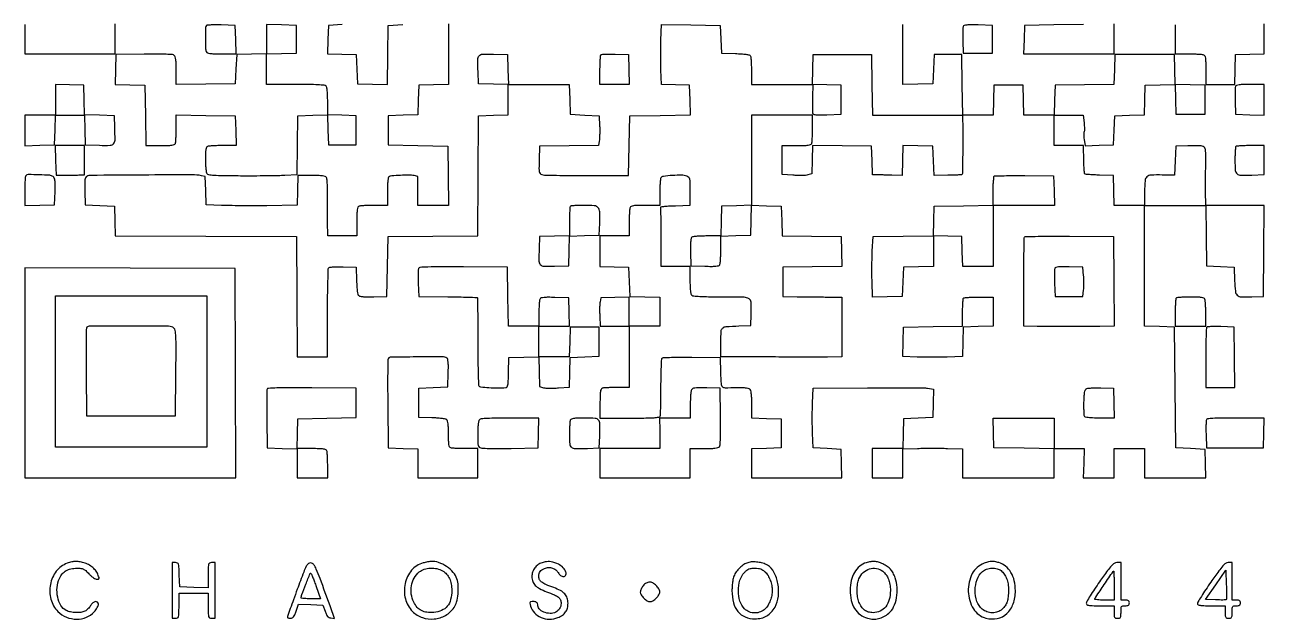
# Model space of a CAD drawing. Extents: x 179 to 1071, y 112 to 1107.
# Drawn here: x 179 to 1071, y 112 to 540 of the extents above; entities that cross this region are included whole.
import ezdxf

# ---------------------------------------------------------------- set-up
doc = ezdxf.new("R2010")
doc.units = 0

msp = doc.modelspace()

# ---------------------------------------------------------------- linework, layer by layer
for points in [[(179, 540), (179, 529.5), (179, 519), (211.5, 519), (244, 519), (244, 540.489377)], [(407.5, 540), (397.5, 539.5), (397.215407, 529.285365), (396.930815, 519.07073), (407.215407, 518.785365), (417.5, 518.5), (418, 508), (418.5, 497.5), (429.230014, 497.216371), (439.960029, 496.932742), (440.230014, 518.216371), (440.5, 539.5), (451, 540)], [(941, 540.039775), (919.75, 539.769888), (898.5, 539.5), (898.215017, 529.25), (897.930034, 519), (930.465017, 519), (963, 519), (963, 540.5)]]:
    msp.add_lwpolyline(points)
for points in [[(484, 540.5), (484, 497.067663), (473.25, 496.783832), (462.5, 496.5), (462.216508, 485.783492), (461.933016, 475.066984), (451.216508, 474.783492), (440.5, 474.5), (440.5, 464), (440.5, 453.5), (462, 453), (483.5, 452.5), (483.769888, 431.25), (484.039775, 410), (473.019888, 410), (462, 410), (462, 420.420545), (462, 430.841089), (459.25, 431.379101, 0.0484), (455.633088, 431.72913, 0.010779), (449.417675, 431.59357, 0.007158), (443.118457, 431.22983, 0.12098), (441.151778, 430.593804, 0.211909), (440.637987, 429.842125, 0.018563), (440.296867, 427.503185, 0.018839), (440.070019, 424.26905, 0.008088), (440, 419.940983), (440, 410), (430.581787, 410, 0.005951), (426.859224, 409.955695, 0.007831), (423.465525, 409.821697, 0.005915), (420.638111, 409.632106, 0.07203), (419.581787, 409.393011, 0.205218), (418.76761, 408.601595, 0.063068), (418.30265, 406.913621, 0.030363), (418.059586, 403.960143, 0.005351), (418, 398.393011), (418, 388), (407.5, 388), (397, 388), (396.93983, 398.25, -0.00103), (396.922119, 402.898855, -0.000616), (396.919258, 408.426562, -0.000616), (396.929975, 413.930525, -0.001071), (396.954293, 418.5, 0.009126), (396.911795, 422.439156, 0.012275), (396.720715, 426.001512, 0.009421), (396.434623, 428.942381, 0.116028), (396.05433, 429.99451, 0.168255), (395.099274, 430.735039, 0.04696), (393.231712, 431.176863, 0.02776), (390.245794, 431.425113, 0.006721), (385.289868, 431.49451), (375.5, 431.5), (375.216544, 420.78701), (374.933087, 410.074021), (353.216544, 409.78701, -0.002595), (344.095514, 409.713817, -0.002336), (334.647985, 409.731184, -0.00234), (326.175939, 409.825995, -0.007388), (320.5, 410), (309.5, 410.5), (309.215811, 420.678054), (308.931622, 430.856108), (306.215811, 431.362379, 0.046788), (299.399754, 431.982937, 0.000889), (263.768051, 431.822845, 0.000376), (226.530385, 431.561262, 0.12125), (223.714442, 430.844934, 0.149626), (222.78054, 429.907154, 0.086802), (222.286615, 428.381546, 0.037089), (222.110308, 425.705661, 0.005273), (222.214442, 420.195786), (222.5, 410.5), (233, 410), (243.5, 409.5), (243.783758, 398.75723), (244.067517, 388.01446), (309.283758, 387.75723), (374.5, 387.5), (374.760623, 344.25), (375.021245, 301), (385.982621, 301), (396.943997, 301), (396.926393, 332.654394, -0.002618), (396.98348, 344.85292, -0.004186), (397.174003, 355.270354, -0.000991), (397.434474, 364.362225, -0.190965), (397.794042, 365.194042, -0.175006), (398.517362, 365.533591, -0.008652), (401.183543, 365.734168, -0.013115), (404.419865, 365.836332, -0.009025), (408.089648, 365.789648), (417.5, 365.5), (417.785086, 355.843326, 0.008399), (417.990567, 351.409522, 0.02215), (418.331287, 348.249332, 0.027795), (418.792893, 346.05425, 0.155031), (419.434371, 345.054467, 0.135457), (420.492201, 344.577687, 0.018909), (422.900196, 344.296226, 0.018158), (426.107454, 344.160695, 0.009201), (430.149285, 344.211141), (439.5, 344.5), (440, 366), (440.5, 387.5), (472.739388, 387.763839), (504.978776, 388.027678), (505.239388, 431.263839), (505.5, 474.5), (516.25, 474.783832), (527, 475.067663), (527, 486.033832), (527, 497), (548.966168, 497), (570.932337, 497), (571.216168, 486.25), (571.5, 475.5), (582, 475), (592.5, 474.5), (592.748108, 467, -0.007634), (592.803444, 463.891684, -0.007426), (592.764794, 460.754244, -0.007356), (592.649308, 457.998453, -0.027246), (592.456503, 456.269767), (591.91679, 453.039533), (570.708395, 452.769767), (549.5, 452.5), (549.213656, 442.739067, 0.004035), (549.082314, 436.561383, 0.050094), (549.285832, 434.225782, 0.147748), (549.929746, 432.990136, 0.114834), (551.213656, 432.170159, 0.077712), (552.941581, 431.847546, 0.001645), (561.640886, 431.619768, 0.003769), (571.838204, 431.463241, 0.002527), (583.5, 431.431092), (613.5, 431.5), (614, 453), (614.5, 474.5), (636.283633, 474.769596), (658.067266, 475.039192), (657.783633, 485.769596), (657.5, 496.5), (647.340048, 496.783989), (637.180096, 497.067978), (636.840048, 507.463455, -0.005238), (636.7338, 512.243402, -0.002925), (636.699469, 518.062996, -0.002917), (636.733524, 523.94857, -0.004734), (636.838997, 528.949095), (637.177994, 540.039257), (658.338997, 539.769629), (679.5, 539.5), (680, 529.5), (680.5, 519.5), (690.464966, 519.211195, -0.00836), (694.800174, 519.012968, -0.019108), (698.055937, 518.684251, -0.01918), (700.411, 518.262532, -0.199883), (701.199653, 517.711195, -0.117226), (701.504905, 516.827893, -0.006962), (701.747767, 513.991726, -0.010173), (701.922789, 510.573123, -0.007309), (701.984687, 506.75), (702, 497), (724.06435, 497), (746.128699, 497), (745.968492, 487.75, 0.001261), (745.914144, 484.077185, 0.001611), (745.883504, 480.692849, 0.001246), (745.874028, 477.855398, 0.013625), (745.904143, 476.715017, 0.223242), (746.410546, 475.772272, 0.124285), (747.641133, 475.264586, 0.038955), (750.197966, 475.095304, 0.004009), (756.25, 475.215017), (766.5, 475.5), (766.5, 486), (766.5, 496.5), (756.216527, 496.785353), (745.933054, 497.070705), (746.216527, 507.785353), (746.5, 518.5), (767.5, 518.5), (788.5, 518.5), (788.769502, 496.75), (789.039005, 475), (821.519502, 475), (854, 475), (854.06017, 464.25, -0.002173), (854.075531, 451.96315, -0.003736), (853.967334, 441.726533, -0.000817), (853.793233, 432.879412, -0.19338), (853.480927, 432.147593, -0.18355), (853.11546, 431.98336, -0.00198), (850.322446, 431.828696, -0.005908), (847.072031, 431.700102, -0.003771), (843.290434, 431.623768), (833.5, 431.5), (833, 442), (832.5, 452.5), (821.784171, 452.783485), (811.068343, 453.06697), (810.784171, 442.313367), (810.5, 431.559765), (803, 431.722392, 0.000144), (799.892804, 431.78887, 0.000141), (796.758714, 431.854135, 0.000139), (794.005162, 431.909938, 0.000526), (792.284983, 431.942509), (789.069966, 432), (788.784983, 442.25), (788.5, 452.5), (767.285202, 452.769785), (746.070403, 453.03957), (745.785202, 442.83969), (745.5, 432.639811), (742.589847, 431.863557, -0.049614), (740.975133, 431.600449, -0.011603), (738.231596, 431.492919, -0.011849), (735.054745, 431.517471, -0.011385), (731.839847, 431.691869), (724, 432.296435), (724, 442.648217), (724, 453), (734.393011, 453, 0.005351), (739.960143, 453.059586, 0.030363), (742.913621, 453.30265, 0.063068), (744.601595, 453.76761, 0.205218), (745.393011, 454.581787, 0.07203), (745.632106, 455.638111, 0.005915), (745.821697, 458.465525, 0.007831), (745.955695, 461.859224, 0.005951), (746, 465.581787), (746, 475), (724, 475), (702, 475), (702, 442.533832), (702, 410.067663), (691.25, 409.783832), (680.5, 409.5), (680.216168, 398.75), (679.932337, 388), (670.216168, 387.984687, 0.007782), (666.400525, 387.919284, 0.010705), (662.975707, 387.733781, 0.007622), (660.139207, 387.475621, 0.115349), (659.211769, 387.152042, 0.19692), (658.604266, 386.294865, 0.033714), (658.278982, 384.282937, 0.023663), (658.138177, 381.195195, 0.006827), (658.211769, 376.417355), (658.5, 366.5), (668.417355, 366.211769, 0.006827), (673.195195, 366.138177, 0.023663), (676.282937, 366.278982, 0.033714), (678.294865, 366.604266, 0.19692), (679.152042, 367.211769, 0.115349), (679.475621, 368.139207, 0.007622), (679.733781, 370.975707, 0.010705), (679.919284, 374.400525, 0.007782), (679.984687, 378.216168), (680, 387.932337), (690.75, 388.216168), (701.5, 388.5), (701.784171, 399.283485), (702.068343, 410.06697), (712.784171, 409.783485), (723.5, 409.5), (723.783631, 398.76979), (724.067262, 388.03958), (745.283631, 387.76979), (766.5, 387.5), (766.783629, 376.769986), (767.067258, 366.039971), (745.783629, 365.769986), (724.5, 365.5), (724.5, 355), (724.5, 344.5), (735, 344.324274, 0.000788), (739.797094, 344.251555, 0.000454), (745.573437, 344.178349, 0.000454), (751.373532, 344.115378, 0.00076), (756.25, 344.074274), (767, 344), (767, 322.5), (767, 301), (756.75, 300.92567, -0.001348), (751.338843, 300.901015, -0.00038), (742.901562, 300.891724, -0.000383), (733.365995, 300.895771, -0.000404), (724, 300.914488, 0.000074), (714.597325, 300.939484, 0.000069), (704.951563, 300.962372, 0.000068), (696.366539, 300.980388, 0.00023), (690.75, 300.988818), (680, 301), (680, 311.480948, -0.011573), (680.184972, 319.471708, -0.199796), (681.27627, 321.785637, -0.170244), (683.756564, 322.829771, -0.007926), (693, 323.24922), (701.5, 323.5), (701.796504, 331.496645, 0.017911), (701.807417, 340.270544, 0.255769), (700.26614, 342.868957, 0.130635), (696.680944, 343.879822, 0.003756), (680.680948, 344, -0.003271), (671.149705, 344.062355, -0.010681), (664.845613, 344.279584, -0.009635), (660.453842, 344.609914, -0.174503), (659.2, 345.2, -0.150969), (658.671932, 346.200304, -0.019349), (658.311224, 348.630442, -0.018472), (658.074295, 351.928253, -0.008695), (658, 356.2), (658, 366), (647.5, 366), (637, 366), (637, 387, 0.001113), (636.981958, 395.103968, 0.00176), (636.926563, 402.051562, 0.000393), (636.851697, 408.148204, 0.077325), (636.75, 408.75, -0.474795), (636.945705, 409.058842, -0.00532), (639.73125, 409.363063, -0.011337), (643.145136, 409.621204, -0.006601), (647.25, 409.783832), (658, 410.067663), (658, 420.058583, 0.003895), (657.949418, 426.55166, 0.054245), (657.660283, 428.872118, 0.15464), (656.910921, 430.124524, 0.090604), (655.402241, 431.037168, 0.089758), (651.762346, 431.715644, 0.018421), (645.202153, 431.50834, 0.012933), (638.609669, 430.884866, 0.224944), (636.833314, 429.764536, 0.114529), (636.515762, 428.859726, 0.007956), (636.261917, 426.15427, 0.010974), (636.079668, 422.885292, 0.008023), (636.015313, 419.25), (636, 410), (625.606989, 410, 0.005351), (620.039857, 409.940414, 0.030363), (617.086379, 409.69735, 0.063068), (615.398405, 409.23239, 0.205218), (614.606989, 408.418213, 0.07203), (614.367894, 407.361889, 0.005915), (614.178303, 404.534475, 0.007831), (614.044305, 401.140776, 0.005951), (614, 397.418213), (614, 388), (603.5, 388), (593, 388), (593, 377.034983), (593, 366.069966), (603.25, 365.784983), (613.5, 365.5), (614, 355), (614.5, 344.5), (625.25, 344.216168), (636, 343.932337), (636, 333.466168), (636, 323), (625, 323), (614, 323), (614, 333.534983), (614, 344.069966), (603.757866, 343.784983), (593.515732, 343.5), (593.007866, 340.64126, 0.031966), (592.831672, 339.073399, 0.007638), (592.745831, 336.451093, 0.007819), (592.740363, 333.430664, 0.007664), (592.829004, 330.39126), (593.158008, 323), (603.579004, 323), (614, 323), (614, 301), (614, 279), (605.081787, 279, 0.006277), (601.550804, 278.955669, 0.008159), (598.31865, 278.821697, 0.006338), (595.626193, 278.631778, 0.070946), (594.581787, 278.393011, 0.205218), (593.76761, 277.601595, 0.063068), (593.30265, 275.913621, 0.030363), (593.059586, 272.960143, 0.005351), (593, 267.393011), (593, 257), (614.393011, 257, 0.002245), (625.995645, 257.052107, 0.014332), (631.876086, 257.273572, 0.021659), (635.35134, 257.656048, 0.269092), (636.345392, 258.457694, 0.083482), (636.570116, 259.567259, 0.001704), (636.740447, 265.272505, 0.003962), (636.864232, 271.957273, 0.002648), (636.904762, 279.610075, -0.004124), (636.967538, 287.221694, -0.006434), (637.159999, 293.774685, -0.002311), (637.423045, 299.385229, -0.185569), (637.773656, 300.173656, -0.189358), (638.56501, 300.518651, -0.002194), (644.38825, 300.707625, -0.006305), (651.178175, 300.812494, -0.004028), (659.071275, 300.771275), (679.5, 300.5), (679.783832, 289.75, 0.007312), (680.119285, 281.576879, 0.192723), (681.028522, 279.627469, 0.191146), (683.034248, 278.835965, 0.007174), (691.272662, 278.969607, -0.011608), (694.692893, 278.994758, -0.022652), (697.41457, 278.828102, -0.026353), (699.45295, 278.500936, -0.120804), (700.522662, 277.981192, -0.146177), (701.243885, 276.898822, -0.041224), (701.681342, 274.896305, -0.02608), (701.93051, 271.808687, -0.007094), (702, 266.911387), (702, 257.067663), (712.75, 256.783832), (723.5, 256.5), (723.5, 246), (723.5, 235.5), (712.75, 235.216168), (702, 234.932337), (702, 224.466168), (702, 214), (734.534983, 214), (767.069966, 214), (766.784983, 224.25), (766.5, 234.5), (756.5, 235), (746.5, 235.5), (746, 246.25, -0.007319), (745.844124, 251.143845, -0.004301), (745.79375, 257, -0.004301), (745.844124, 262.856155, -0.007319), (746, 267.75), (746.5, 278.5), (785.5, 278.793658, -0.00153), (800.753032, 278.861826, -0.00218), (814.302248, 278.821847, -0.001205), (825.751832, 278.710561, -0.032341), (828.78425, 278.477249), (833.0685, 277.867182), (832.78425, 267.683591), (832.5, 257.5), (822, 257), (811.5, 256.5), (811.216168, 245.75), (810.932337, 235), (799.966168, 235), (789, 235), (789, 224.5), (789, 214), (800, 214), (811, 214), (811, 224.435662), (811, 234.871323), (821.599893, 235.185662, -0.004692), (826.445953, 235.283863, -0.002696), (832.287974, 235.3159, -0.002693), (838.158517, 235.28481, -0.004492), (843.099893, 235.187616), (854, 234.875232), (854, 224.437616), (854, 214), (887, 214), (920, 214), (920, 224.5), (920, 235), (930.75, 235.00211), (941.5, 235.00422), (941.185662, 224.50211), (940.871323, 214), (951.935662, 214), (963, 214), (963, 224.5), (963, 235), (974, 235), (985, 235), (985, 224.5), (985, 214), (1007.034983, 214), (1029.069966, 214), (1028.784983, 224.25), (1028.5, 234.5), (1018, 235), (1007.5, 235.5), (1007, 279), (1006.5, 322.5), (995.75, 322.783832), (985, 323.067663), (985, 366.533832), (985, 410), (1006.980498, 410), (1028.960995, 410), (1029.230498, 388.25), (1029.5, 366.5), (1039.5, 366), (1049.5, 365.5), (1049.78602, 355.765906, 0.018563), (1050.288309, 348.223421, 0.181953), (1051.69017, 345.419268, 0.179528), (1054.602547, 344.215405, 0.01798), (1062.259538, 344.209712), (1070.5, 344.5), (1070.763664, 377.25), (1071.027329, 410), (1050.013664, 410), (1029, 410), (1028.914061, 420.25, -0.00191), (1028.892623, 424.947798, -0.001083), (1028.900725, 430.635728, -0.001082), (1028.933707, 436.367535, -0.001783), (1028.98934, 441.212054, 0.012933), (1028.900453, 449.430724, 0.204244), (1027.735056, 451.908602, 0.182712), (1025.080826, 452.928295, 0.010014), (1016, 452.795054), (1007.5, 452.5), (1007, 442.065722), (1006.5, 431.631443), (997.704684, 431.826653, 0.015735), (989.53858, 431.750904, 0.179481), (986.615159, 430.528927, 0.189304), (985.276959, 427.726614, 0.017835), (985, 419.964816), (985, 410), (974.033832, 410), (963.067663, 410), (962.783832, 420.75), (962.5, 431.5), (952.560598, 431.772735, -0.005103), (948.710893, 431.917699, -0.007801), (945.376729, 432.129521, -0.003444), (942.555841, 432.372536, -0.174895), (942.062331, 432.604335, -0.174373), (941.694292, 433.38585, -0.008212), (941.462677, 436.333159, -0.008696), (941.264525, 440.772269, -0.002012), (941.091064, 448.25), (941, 453), (930.5, 453), (920, 453), (920, 464), (920, 475), (930.362319, 475), (940.724637, 475), (941.379088, 469.431642, -0.012077), (941.584461, 467.225883, -0.015849), (941.659267, 465.204464, -0.013356), (941.623536, 463.536388, -0.127038), (941.413873, 462.860643, 0.123329), (941.209823, 462.219574, 0.017957), (941.172842, 460.841448, 0.019408), (941.252611, 459.177141, 0.015538), (941.463512, 457.394751), (942.132818, 452.9315), (952.316409, 453.21575), (962.5, 453.5), (963, 464), (963.5, 474.5), (974.216508, 474.783492), (984.933016, 475.066984), (985.216508, 485.783492), (985.5, 496.5), (996.215829, 496.783485), (1006.931657, 497.06697), (1007.215829, 486.283485), (1007.5, 475.5), (1018, 475.5), (1028.5, 475.5), (1028.5, 486), (1028.5, 496.5), (1017.783492, 496.783492), (1007.066984, 497.066984), (1006.783492, 507.783492), (1006.5, 518.5), (985, 518.5), (963.5, 518.5), (963.216369, 507.76979), (962.932738, 497.03958), (941.716369, 496.76979), (920.5, 496.5), (920.216168, 485.75), (919.932337, 475), (909, 475), (898.067663, 475), (897.783832, 485.75), (897.5, 496.5), (887, 496.5), (876.5, 496.5), (876.216168, 485.75), (875.932337, 475), (864.985671, 475), (854.039005, 475), (853.769502, 496.75), (853.5, 518.5), (843.5, 518.5), (833.5, 518.5), (833, 508), (832.5, 497.5), (821.75, 497.216168), (811, 496.932337), (811, 518.466168), (811, 540)], [(1007, 539.932337), (1007, 529.466168), (1007, 519), (1016.418213, 519, -0.005951), (1020.140776, 518.955695, -0.007831), (1023.534475, 518.821697, -0.005915), (1026.361889, 518.632106, -0.07203), (1027.418213, 518.393011, -0.205218), (1028.23239, 517.601595, -0.063068), (1028.69735, 515.913621, -0.030363), (1028.940414, 512.960143, -0.005351), (1029, 507.393011), (1029, 497), (1039.466168, 497), (1049.932337, 497), (1050.216168, 507.75), (1050.5, 518.5), (1060.75, 518.784983), (1071, 519.069966), (1071, 540.569966)]]:
    msp.add_lwpolyline(points, format="xyb")
for points in [[(353, 529.567663), (353, 519.067663), (342.25, 518.783832), (331.5, 518.5), (331, 508), (330.5, 497.5), (309.25, 497.230112), (288, 496.960225), (288, 506.857668, 0.007409), (287.929675, 511.603537, 0.023635), (287.686311, 514.762194, 0.033446), (287.278781, 516.869599, 0.1563), (286.62212, 517.89865, 0.155745), (285.27761, 518.441468, 0.008655), (280.705807, 518.70418, 0.010005), (274.276081, 518.833319, 0.003345), (264.87212, 518.771094), (244.5, 518.5), (244.216515, 507.784171), (243.93303, 497.068343), (254.716515, 496.784171), (265.5, 496.5), (265.769502, 474.75), (266.039005, 453), (276.412514, 453, 0.005366), (281.968078, 453.059623, 0.030411), (284.916741, 453.302749, 0.063154), (286.602242, 453.767793, 0.205063), (287.393011, 454.581787, 0.072071), (287.632119, 455.638569, 0.005899), (287.821697, 458.471367, 0.007818), (287.955696, 461.871491, 0.005938), (288, 465.601675), (288, 475.039775), (309.25, 474.769888), (330.5, 474.5), (330.783832, 463.75), (331.067663, 453), (321.615619, 453, 0.00593), (317.880092, 452.955696, 0.007809), (314.475463, 452.821697, 0.005887), (311.638889, 452.632128, 0.0721), (310.581787, 452.393011, 0.190061), (309.785864, 451.663266, 0.071459), (309.315682, 450.197627, 0.035402), (309.070745, 447.679954, 0.006995), (309.015313, 443.143011, 0.010065), (309.09021, 439.723818, 0.013103), (309.303714, 436.599799, 0.010751), (309.60402, 434.021296, 0.106983), (309.9756, 433.00524, 0.218251), (311.246871, 432.177278, 0.020033), (315.087815, 431.762955, 0.013246), (321.531614, 431.499237, 0.00209), (334.210287, 431.369493, 0.002231), (343.767032, 431.354276, 0.002302), (353.223239, 431.42495, 0.002222), (361.41563, 431.560324, 0.009852), (366.230526, 431.756263), (374.961051, 432.284019), (375.230526, 453.392009), (375.5, 474.5), (386.215829, 474.783485), (396.931657, 475.06697), (397.215829, 464.283485), (397.5, 453.5), (407.5, 453.5), (417.5, 453.5), (417.5, 464), (417.5, 474.5), (407.25, 474.784983), (397, 475.069966), (397, 484.834983, 0.00874), (396.925625, 489.089346, 0.018513), (396.688556, 492.377065, 0.019392), (396.327709, 494.800997, 0.150838), (395.8, 495.8, 0.175156), (394.538104, 496.391927, 0.00933), (390.045513, 496.721154, 0.010454), (383.593081, 496.937931, 0.003169), (373.8, 497), (353, 497), (353, 507.966168), (353, 518.932337), (363.75, 519.216168), (374.5, 519.5), (374.5, 529.5), (374.5, 539.5), (363.75, 539.783832), (353, 540.067663)], [(309.699448, 539.366114, 0.193402), (309.114208, 537.994573, 0.004076), (309.015901, 530.475546, 0.006902), (309.080023, 523.256213, 0.086143), (309.606989, 520.581787, 0.205495), (310.399564, 519.767284, 0.062914), (312.091976, 519.302474, 0.030277), (315.054089, 519.059519, 0.005326), (320.641972, 519), (331.069966, 519), (330.784983, 529.25), (330.5, 539.5), (320.449448, 539.782781, 0.006672), (316.547259, 539.840477, 0.010046), (313.145783, 539.777033, 0.005301), (310.300668, 539.636532, 0.183378)], [(854.44069, 538.706038, 0.08044), (854.24673, 537.777249, 0.005694), (854.156546, 535.121982, 0.007919), (854.135127, 531.937236, 0.005886), (854.208575, 528.420857), (854.5, 519.5), (865, 519.5), (875.5, 519.5), (875.5, 529.5), (875.5, 539.5), (865.232115, 539.785181, 0.005806), (860.041094, 539.869045, 0.026058), (857.006728, 539.724611, 0.044386), (855.172066, 539.374845, 0.236067)], [(526.784178, 507.715822), (527.068357, 496.931643), (516.284178, 497.215822), (505.5, 497.5), (505.204946, 506, -0.009619), (505.065344, 515.028591, -0.179386), (506.048609, 517.650621, -0.210395), (508.4457, 518.785832, -0.013848), (516.277755, 518.784677), (526.5, 518.5)], [(613.783832, 507.75), (614.067663, 497), (603.533832, 497), (593, 497), (593, 507.333333, -0.006326), (593.050742, 511.343969, -0.009524), (593.20576, 514.83701, -0.00491), (593.420396, 517.763196, -0.177417), (593.700461, 518.367127, -0.182377), (594.297812, 518.637197, -0.005798), (597.000338, 518.778463, -0.010544), (600.240283, 518.841782, -0.007041), (603.950461, 518.783794), (613.5, 518.5)], [(201, 486.034983), (201, 475), (190, 475), (179, 475), (179, 463.966168), (179, 452.932337), (189.75, 453.216168), (200.5, 453.5), (200.783832, 464.25), (201.067663, 475), (211.5, 475), (221.932337, 475), (222.216168, 464.25), (222.5, 453.5), (232.722245, 453.215323, 0.013848), (240.5543, 453.214168, 0.210395), (242.951391, 454.349379, 0.179386), (243.934656, 456.971409, 0.009619), (243.795054, 466), (243.5, 474.5), (232.783492, 474.783492), (222.066984, 475.066984), (221.783492, 485.783492), (221.5, 496.5), (211.25, 496.784983), (201, 497.069966)], [(1050.428774, 495.674983, 0.081654), (1050.239658, 494.758353, 0.005045), (1050.154817, 491.970602, 0.007376), (1050.136178, 488.631743, 0.005394), (1050.210159, 484.924983), (1050.5, 475.5), (1060.75, 475.215017), (1071, 474.930034), (1071, 485.965017), (1071, 497), (1060.968615, 497, 0.006617), (1056.110732, 496.935704, 0.024652), (1053.062387, 496.704307, 0.036397), (1051.136967, 496.31837, 0.237787)], [(201.216168, 442.348654), (201.5, 431.697308), (208.5, 431.736407, 0.001183), (211.418349, 431.759615, 0.001111), (214.398438, 431.796993, 0.001105), (217.041311, 431.841857, 0.003835), (218.75, 431.887753), (222, 432), (222, 442.5), (222, 453), (211.466168, 453), (200.932337, 453)], [(1050.666667, 452.333333, 0.17604), (1050.400473, 451.763307, 0.005394), (1050.195833, 449.131169, 0.010012), (1050.048314, 445.979912, 0.006689), (1050, 442.368517, 0.017724), (1050.255816, 435.154068, 0.199394), (1051.513227, 432.644681, 0.178397), (1054.25107, 431.615471, 0.013692), (1062.25, 431.782559), (1071, 432.205232), (1071, 442.602616), (1071, 453), (1061.166667, 453, 0.006327), (1057.350087, 452.951706, 0.009526), (1054.026042, 452.804167, 0.004912), (1051.241448, 452.599886, 0.177413)], [(179.666667, 431.333333, 0.178637), (179.399783, 430.754242, 0.004491), (179.195833, 427.817145, 0.009085), (179.048275, 424.320751, 0.006002), (179, 420.299502), (179, 409.932337), (189.75, 410.216168), (200.5, 410.5), (200.790619, 419.983715, 0.005986), (200.888454, 425.225554, 0.035003), (200.714161, 427.975897, 0.072737), (200.239248, 429.636939, 0.12965), (199.349489, 430.733715, 0.14198), (196.909321, 431.6225, 0.009192), (189.290112, 431.9949, 0.007587), (181.549671, 432.113183, 0.19894)], [(919.783832, 420.632081), (920.067663, 410), (898.033832, 410), (876, 410), (876, 388), (876, 366), (865.033832, 366), (854.067663, 366), (853.783832, 376.75), (853.5, 387.5), (843.25, 387.784983), (833, 388.069966), (833, 377.068815), (833, 366.067663), (822.25, 365.783832), (811.5, 365.5), (811, 355), (810.5, 344.5), (799.811101, 344.216788), (789.122201, 343.933576), (788.811101, 355.216788, -0.005594), (788.727862, 360.299039, -0.003465), (788.738261, 366.269932, -0.003475), (788.83038, 372.166393, -0.006253), (789, 377), (789.5, 387.5), (811.216365, 387.769409), (832.93273, 388.038817), (833.216365, 398.769409), (833.5, 409.5), (854.75, 409.769888), (876, 410.039775), (876, 420.436554, -0.008229), (876.068482, 424.597227, -0.014966), (876.282022, 427.990572, -0.009671), (876.582952, 430.663349, -0.286768), (876.998364, 431.166667, -0.077545), (877.784282, 431.299521, -0.000694), (883.799252, 431.367445, -0.00237), (890.722396, 431.40319, -0.001526), (898.748364, 431.382081), (919.5, 431.264163)], [(571.666667, 409.333333, 0.178489), (571.399823, 408.754766, 0.004541), (571.195833, 405.837021, 0.009138), (571.048278, 402.362473, 0.006042), (571, 398.367165), (571, 388.067663), (560.25, 387.783832), (549.5, 387.5), (549.204946, 379, 0.009619), (549.065344, 369.971409, 0.179386), (550.048609, 367.349379, 0.210395), (552.4457, 366.214168, 0.013848), (560.277755, 366.215323), (570.5, 366.5), (570.783492, 377.216508), (571.066984, 387.933016), (581.783492, 388.216508), (592.5, 388.5), (592.788833, 397.243181, 0.01597), (592.797608, 405.327865, 0.173655), (591.623445, 408.313137, 0.194582), (588.884026, 409.697171, 0.020868), (581.631483, 410, 0.006689), (578.020088, 409.951686, 0.010012), (574.868831, 409.804167, 0.005394), (572.236693, 409.599527, 0.17604)], [(962.763853, 355.25), (963.027706, 323), (952.763853, 322.926805, -0.00126), (944.527276, 322.888824, -0.000694), (934.455126, 322.881746, -0.00058), (922.339842, 322.904102, -0.000334), (907.75, 322.957682), (898, 323), (898, 354.833333, -0.002001), (898.049029, 367.086392, -0.003231), (898.199888, 377.515513, -0.000593), (898.402981, 386.698691, -0.192864), (898.680468, 387.347135, -0.194926), (899.328722, 387.621499, -0.000608), (908.434599, 387.750224, -0.003285), (918.778546, 387.815907, -0.002034), (930.930468, 387.763802), (962.5, 387.5)], [(462.422576, 364.658833, 0.081878), (462.235762, 363.751312, 0.004959), (462.152997, 360.965857, 0.007304), (462.135721, 357.630588, 0.005329), (462.210159, 353.924983), (462.5, 344.5), (483.414282, 344.252384, -0.001613), (491.458792, 344.131188, -0.002619), (498.29212, 343.97038, -0.000395), (504.342878, 343.791482, -0.191037), (504.693248, 343.640085, -0.195791), (504.842618, 343.285515, -0.000187), (504.947117, 334.309265, -0.001812), (505.023944, 324.256515, -0.001106), (505.045373, 312.387701, 0.002429), (505.09849, 300.456831, 0.003811), (505.272153, 290.201511, 0.00108), (505.510101, 281.29643, 0.134831), (505.835026, 280.234465, 0.229937), (507.093376, 279.456348, 0.008001), (512.983208, 278.949801, 0.015289), (519.356243, 278.699747, 0.019668), (525.216168, 278.879639, 0.241101), (526.132555, 279.432929, 0.093391), (526.682064, 280.857316, 0.03447), (527.001839, 283.674162, 0.004432), (527.216168, 289.75), (527.5, 300.5), (538.215829, 300.783485), (548.931657, 301.06697), (549.215829, 290.353525), (549.5, 279.640079), (552.410153, 278.863691, 0.049516), (554.02332, 278.600441, 0.011638), (556.7589, 278.492226, 0.011877), (559.925287, 278.515942, 0.01143), (563.127799, 278.689374), (570.935293, 279.291445), (571.217646, 289.895722), (571.5, 300.5), (582, 301), (592.5, 301.5), (592.5, 312), (592.5, 322.5), (582, 322.5), (571.5, 322.5), (571.216168, 311.75), (570.932337, 301), (559.966168, 301), (549, 301), (549, 312), (549, 323), (560.034983, 323), (571.069966, 323), (570.784983, 333.25), (570.5, 343.5), (560.582645, 343.788231, 0.006827), (555.804805, 343.861823, 0.023663), (552.717063, 343.721018, 0.033714), (550.705135, 343.395734, 0.19692), (549.847958, 342.788231, 0.113964), (549.524772, 341.869999, 0.008157), (549.266219, 339.16123, 0.011132), (549.080746, 335.886984, 0.008167), (549.015313, 332.25), (549, 323), (538.019888, 323), (527.039775, 323), (526.769888, 344.25), (526.5, 365.5), (494.712418, 365.73385, 0.001572), (478.141422, 365.803644, 0.008587), (469.179339, 365.659283, 0.007426), (463.405638, 365.381164, 0.293357)], [(920.44275, 364.711405, 0.081149), (920.248444, 363.774362, 0.00524), (920.158923, 360.981301, 0.007536), (920.137209, 357.634347, 0.00554), (920.210159, 353.924983), (920.5, 344.5), (930.5, 344.5), (940.5, 344.5), (941.08534, 348.886315, 0.022863), (941.269448, 350.99849, 0.010307), (941.326793, 353.780045, 0.01018), (941.266834, 356.724741, 0.013684), (941.08534, 359.386315), (940.5, 365.5), (930.732592, 365.786422, 0.006215), (925.820487, 365.869374, 0.027145), (922.9185, 365.724677, 0.046335), (921.158442, 365.373938, 0.232847)], [(876, 333.533832), (876, 323.067663), (865.25, 322.783832), (854.5, 322.5), (854.217057, 311.837601), (853.934114, 301.175203), (842.896523, 300.837601, -0.004776), (837.911622, 300.732779, -0.002919), (832.027905, 300.699624, -0.002925), (826.198828, 300.734914, -0.005192), (821.396568, 300.841971), (810.934202, 301.183942), (811.217101, 311.841971), (811.5, 322.5), (832.75, 322.769888), (854, 323.039775), (854, 332.853221, -0.006339), (854.048294, 336.662176, -0.009543), (854.195833, 339.9798, -0.004928), (854.400127, 342.75872, -0.177365), (854.666667, 343.333333, -0.178563), (855.245497, 343.600197, -0.004516), (858.172917, 343.804167, -0.009111), (861.658388, 343.951724, -0.006022), (865.666667, 344), (876, 344)], [(1007.666667, 343.333333, 0.177413), (1007.400114, 342.758552, 0.004912), (1007.195833, 339.973958, 0.009526), (1007.048294, 336.649913, 0.006327), (1007, 332.833333), (1007, 323), (1018, 323), (1029, 323), (1029, 331.918213, 0.006277), (1028.955669, 335.449196, 0.008159), (1028.821697, 338.68135, 0.006338), (1028.631778, 341.373807, 0.070946), (1028.393011, 342.418213, 0.199759), (1027.624187, 343.225925, 0.066055), (1026.020372, 343.693741, 0.032092), (1023.231606, 343.939041, 0.005893), (1018.059678, 344, 0.006396), (1014.284117, 343.951702, 0.009619), (1010.994614, 343.804167, 0.005003), (1008.240534, 343.599816, 0.177151)], [(223.453816, 321.740243, 0.089548), (223.261817, 320.729866, 0.000598), (223.19019, 311.747155, 0.00234), (223.168607, 301.460077, 0.00149), (223.235201, 289.490243), (223.5, 258.5), (255.5, 258.5), (287.5, 258.5), (287.765726, 289.5, 0.001225), (287.879013, 308.006621, 0.012082), (287.71941, 315.793845, 0.024457), (287.315418, 320.099227, 0.201729), (286.324597, 321.75, 0.157681), (282.495237, 323.016106, 0.001671), (254.221233, 323.106234, 0.001077), (225.335041, 323.03952, 0.309316)], [(1029.700461, 322.367127, 0.189277), (1029.416395, 321.715812, 0.00134), (1029.20576, 315.60576, 0.004874), (1029.05054, 308.561626, 0.003071), (1029, 300.333333), (1029, 279), (1039.519502, 279), (1050.039005, 279), (1049.769502, 300.75), (1049.5, 322.5), (1039.950461, 322.783794, 0.007041), (1036.240283, 322.841782, 0.010544), (1033.000338, 322.778463, 0.005798), (1030.297812, 322.637197, 0.182377)], [(440.440033, 299.704326, 0.089729), (440.253509, 298.720831, 0.000549), (440.186381, 289.590356, 0.002241), (440.167869, 279.15, 0.001423), (440.235416, 266.990803), (440.5, 235.5), (451.25, 235.216168), (462, 234.932337), (462, 224.466168), (462, 214), (483.5, 214), (505, 214), (505, 224.5), (505, 235), (496.081787, 235, -0.006277), (492.550804, 235.044331, -0.008159), (489.31865, 235.178303, -0.006338), (486.626193, 235.368222, -0.070946), (485.581787, 235.606989, -0.195813), (484.778789, 236.359783, -0.068138), (484.309025, 237.906532, -0.033385), (484.062015, 240.582498, -0.006325), (484, 245.484544, 0.008505), (483.927386, 249.753213, 0.022826), (483.685644, 252.781358, 0.029015), (483.29689, 254.878173, 0.160543), (482.695876, 255.837437, 0.131421), (481.740901, 256.277004, 0.010763), (479.000112, 256.687053, 0.013854), (475.65896, 257.019842, 0.010217), (471.945876, 257.209882), (462.5, 257.5), (462.5, 268), (462.5, 278.5), (473, 279), (483.5, 279.5), (483.788231, 289.417355, 0.006803), (483.862102, 294.198529, 0.023727), (483.721431, 297.281172, 0.033896), (483.39626, 299.285753, 0.199357), (482.788231, 300.133611, 0.139759), (479.523467, 301.063181, 0.002451), (460.981284, 300.966128, 0.001458), (441.888283, 300.716918, 0.306168)], [(353.434825, 277.690751, 0.088201), (353.248346, 276.723524, 0.001254), (353.177208, 270.797702, 0.003436), (353.159128, 263.909309, 0.002252), (353.228584, 255.973), (353.5, 235.5), (364.25, 235.216168), (375, 234.932337), (375, 224.466168), (375, 214), (386, 214), (397, 214), (397, 222.918213, 0.006277), (396.955669, 226.449196, 0.008159), (396.821697, 229.68135, 0.006338), (396.631778, 232.373807, 0.070946), (396.393011, 233.418213, 0.205485), (395.600474, 234.232706, 0.062919), (393.908208, 234.697521, 0.03028), (390.946379, 234.940479, 0.005326), (385.359179, 235), (374.932337, 235), (375.216168, 245.75), (375.5, 256.5), (396.5, 257), (417.5, 257.5), (417.5, 268), (417.5, 278.5), (385.70624, 278.717752, 0.001676), (369.653474, 278.773895, 0.00799), (360.482501, 278.628675, 0.00578), (354.357261, 278.362835, 0.295544)], [(659.233397, 277.833397, 0.148125), (658.682574, 276.803904, 0.021466), (658.312928, 274.426544, 0.019314), (658.074084, 271.147133, 0.00852), (658, 266.8), (658, 257), (646.939812, 257), (635.879624, 257), (636.005865, 248.25, -0.001027), (636.04936, 244.734939, -0.001212), (636.07562, 241.409375, -0.001058), (636.085045, 238.601305, -0.007648), (636.066053, 237.25), (636, 235), (614.5, 235), (593, 235), (593, 224.5), (593, 214), (625.5, 214), (658, 214), (658, 224.5), (658, 235), (667.877555, 235, 0.007431), (672.612619, 235.070375, 0.023668), (675.765909, 235.313817, 0.033485), (677.870358, 235.72143, 0.156203), (678.89865, 236.37788, 0.155745), (679.441468, 237.72239, 0.008655), (679.70418, 242.294193, 0.010005), (679.833319, 248.723919, 0.003345), (679.771094, 258.12788), (679.5, 278.5), (669.983397, 278.783397, 0.008138), (665.607967, 278.842445, 0.021344), (662.471245, 278.699745, 0.026578), (660.271169, 278.386818, 0.148826)], [(962.783832, 267.75), (963.067663, 257), (952.640821, 257, -0.00628), (947.573325, 257.063651, -0.023847), (944.416011, 257.293925, -0.034974), (942.42458, 257.677759, -0.240498), (941.70593, 258.32395, -0.077439), (941.511884, 259.226218, -0.005429), (941.391495, 261.818325, -0.007586), (941.328126, 264.926847, -0.005637), (941.348942, 268.36053, -0.008361), (941.494775, 272.640834, -0.029485), (941.796132, 275.376083, -0.046789), (942.26938, 277.139469, -0.1602), (943, 278.055243, -0.117185), (944.031666, 278.427605, -0.011309), (946.703125, 278.669919, -0.013884), (949.943633, 278.799846, -0.010538), (953.5, 278.768663), (962.5, 278.5)], [(506.2, 255.8, 0.148968), (505.677483, 254.819523, 0.019972), (505.314649, 252.481118, 0.019094), (505.07553, 249.333093, 0.009407), (505, 245.319052, 0.004475), (505.051686, 239.544809, 0.051804), (505.325498, 237.300773, 0.152834), (505.993886, 236.155437, 0.125229), (507.25, 235.485341, 0.054895), (508.840683, 235.275402, 0.002293), (514.567188, 235.178292, 0.003942), (521.365834, 235.14779, 0.002788), (529, 235.216289), (548.5, 235.5), (548.783832, 246.25), (549.067663, 257), (528.233832, 257, 0.003163), (518.423681, 256.93795, 0.01044), (511.961582, 256.721201, 0.009311), (507.462411, 256.392044, 0.175197)], [(571.606989, 255.418213, 0.070903), (571.368235, 254.374278, 0.006355), (571.178303, 251.686947, 0.008172), (571.044332, 248.460948, 0.00629), (571, 244.937265, 0.018396), (571.247889, 238.202118, 0.216958), (572.475084, 235.960401, 0.161461), (575.164284, 235.06185, 0.009253), (584, 235.204946), (592.5, 235.5), (592.795054, 244, 0.009652), (592.932406, 252.921142, 0.172963), (591.974169, 255.575505, 0.208519), (589.614895, 256.775922, 0.014882), (582.087937, 257, 0.005765), (576.828545, 256.939362, 0.031694), (574.003282, 256.694582, 0.065386), (572.380901, 256.227398, 0.201)], [(1029.428774, 255.674983, 0.081654), (1029.239658, 254.758353, 0.005045), (1029.154817, 251.970602, 0.007376), (1029.136178, 248.631743, 0.005394), (1029.210159, 244.924983), (1029.5, 235.5), (1050, 235.5), (1070.5, 235.5), (1070.783832, 246.25), (1071.067663, 257), (1050.502447, 257, 0.002631), (1039.97284, 256.944601, 0.013068), (1034.058858, 256.727711, 0.015137), (1030.329498, 256.379632, 0.277041)], [(209.5, 152.497852, 0.14519), (201.681632, 146.818469, 0.116968), (197.41551, 137.299167, 0.113565), (197.817629, 126.643632, 0.131123), (202.89606, 117.868646, 0.098985), (209.00974, 113.792252, 0.09535), (216.303737, 112.308978, 0.099091), (223.394232, 113.650878, 0.11695), (228.949441, 117.595198, 0.025392), (230.117012, 119.06966, 0.026978), (231.103898, 120.626268, 0.027906), (231.800379, 122.04878, 0.10021), (232, 123.034796, 0.201754), (231.37643, 124.517262, 0.240001), (229.943603, 124.965796, 0.138431), (228.030649, 124.058598, 0.079993), (226.391265, 122.085212, -0.037727), (225.557499, 120.889685, -0.028453), (224.47559, 119.707862, -0.029084), (223.32423, 118.709262, -0.057259), (222.287676, 118.085212, -0.07407), (219.333824, 117.23692, -0.041932), (215.607115, 117.058012, -0.041755), (211.868672, 117.506165, -0.068728), (208.871757, 118.566317, -0.140916), (205.011359, 122.215201, -0.081058), (202.668458, 128.223515, -0.0746), (202.241122, 135.206469, -0.084799), (203.943379, 141.683683, -0.067762), (206.003186, 144.958159, -0.087728), (208.714957, 147.237454, -0.081306), (212.211611, 148.560401, -0.049903), (216.605176, 149, -0.027848), (219.348785, 148.847074, -0.082196), (221.160201, 148.335231, -0.073559), (222.820195, 147.23274, -0.019315), (225.114781, 145, 0.023897), (226.71745, 143.468857, 0.02763), (228.386124, 142.175, 0.02835), (229.898021, 141.252999, 0.123353), (230.907925, 141, 0.051532), (231.964168, 141.10915, 0.263679), (232.390506, 141.484261, 0.152264), (232.413459, 142.214964, 0.016157), (231.899026, 143.85981, 0.074401), (230.376848, 146.75561, 0.055716), (227.933527, 149.411149, 0.053909), (224.866658, 151.545367, 0.058761), (221.5, 152.901255, 0.021878), (218.030665, 153.683372, 0.052946), (215.413028, 153.872665, 0.053647), (212.834595, 153.507217, 0.022975)], [(285, 133), (285, 113), (287.5, 113, 0.104331), (288.950811, 113.306062, 0.224677), (289.680556, 114.15, 0.064117), (289.955995, 116.064536, 0.003707), (290, 122), (290, 131), (300.5, 131), (311, 131), (311, 122, 0.003707), (311.044005, 116.064536, 0.064117), (311.319444, 114.15, 0.224677), (312.049189, 113.306062, 0.104331), (313.5, 113), (316, 113), (316, 133), (316, 153), (313.5, 153, 0.104705), (312.049136, 152.692806, 0.224551), (311.319176, 151.846502, 0.063889), (311.043924, 149.925856, 0.003684), (311, 143.965017), (311, 134.930034), (300.75, 135.215017), (290.5, 135.5), (290.211067, 144.25, 0.004188), (289.976849, 149.90618, 0.063773), (289.632138, 151.831808, 0.211231), (288.880469, 152.687359, 0.108827), (287.461067, 153), (285, 153)], [(375.121957, 133.803853, 0.001217), (372.386121, 126.349968, 0.00193), (370.082784, 119.950194, 0.000418), (368.086313, 114.320213, 0.08798), (367.991695, 113.75, 0.254024), (368.152422, 113.46171, 0.061588), (368.662987, 113.220313, 0.048309), (369.396895, 113.054584, 0.031397), (370.265281, 113, 0.107073), (371.482283, 113.263638, 0.11715), (372.435773, 114.003496, 0.067928), (373.300828, 115.440068, 0.016274), (374.319949, 118.038136), (376.109336, 123.076271), (384.778874, 122.788136), (393.448412, 122.5), (395.101139, 118, 0.021199), (396.060611, 115.694543, 0.072579), (396.950181, 114.341696, 0.104787), (397.993415, 113.572375, 0.0768), (399.38224, 113.183066), (402.010612, 112.866131), (398.996828, 121.183066, 0.001075), (391.554646, 141.583689, 0.017099), (388.778999, 148.410925, 0.055795), (386.875177, 151.646757, 0.205647), (384.862995, 152.803853, 0.206912), (383.119877, 152.280196, 0.099615), (381.6386, 150.419382, 0.027947), (379.738558, 146.140147, 0.001945)], [(465.61989, 152.766538, 0.155115), (457.385722, 147.529627, 0.121582), (452.712463, 137.967153, 0.116364), (452.922245, 126.979441, 0.134457), (458.094778, 117.905222, 0.114361), (465.171891, 113.491208, 0.10613), (473.671932, 112.479522, 0.106065), (481.84245, 115.045912, 0.114086), (487.992433, 120.693908, 0.087805), (489.798434, 124.678282, 0.037768), (490.817523, 130.445129, 0.03765), (490.96308, 136.472337, 0.067014), (490.051906, 141.342722, 0.102761), (487.374103, 145.981052, 0.062007), (482.577612, 150.175706, 0.061801), (476.874772, 153.081597, 0.099492), (471.5, 153.891071, 0.02668), (470.4727, 153.785718, 0.008355), (468.947718, 153.520407, 0.008322), (467.252108, 153.166783, 0.009111)], [(551.312913, 152.897522, 0.082363), (548.34272, 151.477419, 0.083373), (546.004357, 149.179358, 0.081828), (544.513356, 146.203238, 0.075429), (544, 142.819687, 0.088251), (544.608695, 139.397884, 0.106604), (546.350877, 136.646628, 0.079342), (549.52517, 134.305149, 0.030305), (554.56257, 132.076098, -0.012766), (560.249276, 129.79459, -0.068394), (563.101231, 128.070876, -0.127114), (564.504011, 126.177735, -0.096506), (565, 123.631935, -0.138957), (563.953534, 119.939216, -0.140602), (561.128814, 117.364493, -0.122499), (557.025053, 116.464146, -0.092253), (552.492277, 117.43878, -0.035794), (550.776542, 118.304574, -0.072831), (549.608961, 119.257083, -0.081291), (548.842737, 120.429487, -0.054866), (548.358856, 121.955719, 0.035453), (547.920077, 123.551868, 0.126529), (547.334748, 124.424431, 0.137767), (546.432149, 124.865339, 0.045177), (544.944806, 125, 0.02453), (543.24829, 124.91672, 0.240767), (542.66384, 124.541579, 0.187848), (542.544312, 123.782828, 0.014569), (543.050961, 121.75, 0.121247), (545.796184, 116.895999, 0.104831), (550.61836, 113.555239, 0.098993), (556.630881, 112.338756, 0.096018), (562.719415, 113.504409, 0.055463), (566.004596, 115.262698, 0.088837), (568.260882, 117.492278, 0.091567), (569.560177, 120.314007, 0.062304), (570, 123.829958, 0.080225), (569.40445, 127.517805, 0.10547), (567.684477, 130.450782, 0.084633), (564.586606, 132.861965, 0.03627), (559.783048, 135.00721, -0.011227), (554.015597, 137.243943, -0.058167), (551.035022, 138.905752, -0.115372), (549.543377, 140.619404, -0.123658), (549.015313, 142.773053, -0.043908), (549.231166, 145.078022, -0.102447), (549.879477, 146.676463, -0.105918), (551.093061, 147.853824, -0.049009), (553.070967, 148.836882, -0.076838), (555.954989, 149.451428, -0.087923), (558.751371, 149.117577, -0.092816), (561.145373, 147.8733, -0.097614), (562.877393, 145.865393, 0.044013), (563.709582, 144.662255, 0.060511), (564.66476, 143.760146, 0.069046), (565.694817, 143.199982, 0.089589), (566.75, 143.006323, 0.322387), (568.470182, 144.236774, 0.201094), (568.287228, 146.818239, 0.09675), (565.735836, 150.101953, 0.084384), (562.018181, 152.376049, 0.022607), (558.984877, 153.433382, 0.060455), (556.732261, 153.818751, 0.060279), (554.449079, 153.654675, 0.022374)], [(699.395466, 152.962526, 0.072202), (696.514104, 151.608019, 0.045982), (693.617923, 149.287508, 0.044831), (691.104001, 146.385142, 0.056142), (689.36, 143.282119, 0.051687), (688.835229, 141.564931, 0.015925), (688.3995, 138.889674, 0.015744), (688.099953, 135.846699, 0.016661), (688, 132.847843, 0.061589), (689.069529, 124.198048, 0.109734), (692.268751, 117.815448, 0.125922), (697.504039, 113.941597, 0.09693), (704.505462, 112.571429, 0.057231), (709.10537, 113.099674, 0.07557), (713.01907, 114.660713, 0.075827), (716.282475, 117.309131, 0.058089), (718.96163, 121.048941, 0.100836), (721.395771, 128.791522, 0.071259), (721.042304, 137.927547, 0.074571), (718.228902, 146.14621, 0.141819), (713.451286, 151.168444, 0.059172), (710.299275, 152.539867, 0.041331), (706.50393, 153.347106, 0.04161), (702.667303, 153.51519, 0.064061)], [(784.619302, 152.965577, 0.103864), (779.919089, 150.410621, 0.08392), (776.217296, 146.00193, 0.074384), (773.8433, 140.10136, 0.057695), (773.021962, 133.217881, 0.055984), (773.821675, 125.866356, 0.084377), (776.257731, 119.915711, 0.094879), (780.258761, 115.587282, 0.090874), (785.634394, 112.962372, 0.060886), (789.627463, 112.353281, 0.065211), (793.55423, 112.749217, 0.063622), (797.327, 114.159836, 0.05371), (800.865611, 116.540373, 0.110456), (804.344795, 121.104968, 0.063261), (806.433429, 127.741655, 0.059772), (806.872827, 135.162519, 0.069845), (805.47367, 142.074627, 0.033192), (803.91974, 145.693931, 0.064399), (802.144392, 148.286028, 0.066111), (799.80136, 150.29839, 0.036795), (796.5, 152.119269, 0.034785), (793.412983, 153.284539, 0.055127), (790.63533, 153.79359, 0.055304), (787.820018, 153.682658, 0.035274)], [(869.5, 152.503716, 0.190637), (860.948869, 145.07431, 0.12855), (858.055648, 132.317519, 0.12912), (861.778644, 119.818339, 0.192696), (870.78926, 113.056746, 0.116714), (878.969309, 112.805894, 0.137845), (885.830208, 116.340187, 0.122881), (890.377412, 123.332215, 0.082331), (891.978038, 132.782119, 0.057337), (891.180141, 139.937374, 0.076938), (888.768307, 145.990315, 0.087556), (884.952516, 150.453, 0.104818), (880.056846, 153.000752, 0.020052), (877.019922, 153.714614, 0.059525), (874.889581, 153.867969, 0.056344), (872.719483, 153.518614, 0.016597)], [(952.580581, 139.279043, 0.005669), (948.909628, 133.892545, 0.008312), (945.814296, 129.066023, 0.004565), (943.320597, 124.947978, 0.134646), (943, 123.779043, 0.22877), (943.455573, 122.835451, 0.12442), (944.65525, 122.294476, 0.039713), (947.172048, 122.050396, 0.004324), (953, 122), (963, 122), (963, 117.5, 0.012699), (963.068074, 114.820113, 0.114574), (963.388889, 113.7, 0.210352), (964.093239, 113.165617, 0.058662), (965.5, 113, 0.058662), (966.906761, 113.165617, 0.210352), (967.611111, 113.7, 0.114574), (967.931926, 114.820113, 0.012699), (968, 117.5, -0.012152), (968.068508, 120.318399, -0.135673), (968.416667, 121.375, -0.212646), (969.198831, 121.869465, -0.036189), (971, 122, 0.030703), (972.500917, 122.092253, 0.116834), (973.375, 122.416667, 0.166173), (973.840542, 123.024683, 0.081208), (974, 124, 0.081208), (973.840542, 124.975317, 0.166173), (973.375, 125.583333, 0.116834), (972.500917, 125.907747, 0.030703), (971, 126), (968, 126), (968, 139.5), (968, 153), (965.080581, 153, 0.139367), (963.096152, 152.435916, 0.069619), (961.071084, 150.754608, 0.02878), (958.242918, 147.266719, 0.003558)], [(1032.718609, 139.059985, 0.004895), (1028.994437, 133.605104, 0.007301), (1025.854841, 128.756603, 0.003582), (1023.291961, 124.603312, 0.137281), (1023, 123.559985, 0.27426), (1023.476686, 122.756311, 0.086548), (1024.85258, 122.289, 0.033748), (1027.536927, 122.054112, 0.004952), (1033, 122), (1043, 122), (1043, 117.5, 0.012699), (1043.068074, 114.820113, 0.114574), (1043.388889, 113.7, 0.210352), (1044.093239, 113.165617, 0.058662), (1045.5, 113, 0.058662), (1046.906761, 113.165617, 0.210352), (1047.611111, 113.7, 0.114574), (1047.931926, 114.820113, 0.012699), (1048, 117.5, -0.012152), (1048.068508, 120.318399, -0.135673), (1048.416667, 121.375, -0.212646), (1049.198831, 121.869465, -0.036189), (1051, 122, 0.030703), (1052.500917, 122.092253, 0.116834), (1053.375, 122.416667, 0.166173), (1053.840542, 123.024683, 0.081208), (1054, 124, 0.081208), (1053.840542, 124.975317, 0.166173), (1053.375, 125.583333, 0.116834), (1052.500917, 125.907747, 0.030703), (1051, 126), (1048, 126), (1048, 139.5), (1048, 153), (1045.218609, 153, 0.149552), (1043.312445, 152.416814, 0.061577), (1041.254552, 150.62349, 0.026887), (1038.341124, 147.000204, 0.00366)], [(388.80151, 135.75), (391.925912, 127), (384.962956, 127, -0.007406), (382.293161, 127.039545, -0.012298), (380.045368, 127.161532, -0.005932), (378.198957, 127.329415, -0.38449), (378, 127.549895, -0.089151), (378.441447, 130.006063, -0.004764), (381.283563, 137.439536, -0.002227), (384.377842, 145.205272, -0.561583), (384.983231, 145.305323, -0.079812), (385.368581, 144.679488, -0.003116), (386.391075, 142.166251, -0.005471), (387.554056, 139.160848, -0.003828)], [(479.701451, 147.040484, -0.073523), (482.579921, 144.643757, -0.072379), (484.659866, 141.504679, -0.065303), (485.906929, 137.614973, -0.044988), (486.323007, 133, -0.061345), (485.516441, 126.450755, -0.111305), (483.09973, 121.654844, -0.12064), (479.02015, 118.603387, -0.080008), (473.317841, 117.193337, -0.049841), (468.362829, 117.276888, -0.088705), (464.468995, 118.453317, -0.095926), (461.425459, 120.823332, -0.066866), (459.017552, 124.463742, -0.07613), (457.203395, 130.351917, -0.081354), (457.296423, 136.374893, -0.084169), (459.281206, 141.885056, -0.089642), (462.940751, 146.296691, -0.096441), (466.485311, 148.266449, -0.067749), (470.98792, 149.08411, -0.066192), (475.659471, 148.672692, -0.082062)], [(711.982649, 146.171197, -0.064408), (713.943053, 143.628272, -0.041248), (715.552724, 140.258838, -0.040305), (716.628378, 136.555223, -0.050566), (716.988846, 133, -0.050566), (716.628378, 129.444777, -0.040305), (715.552724, 125.741162, -0.041248), (713.943053, 122.371728, -0.064408), (711.982649, 119.828803, -0.101496), (708.591051, 117.591687, -0.094944), (704.509609, 116.800489, -0.095134), (700.431675, 117.57436, -0.102396), (697.049565, 119.796589, -0.121358), (693.73852, 125.272172, -0.075052), (692.590113, 132.743984, -0.074455), (693.699088, 140.288125, -0.114692), (696.979328, 145.977871, -0.032959), (698.661581, 147.556221, -0.076284), (700.147262, 148.437469, -0.070683), (701.899181, 148.869857, -0.025216), (704.478133, 149, -0.025726), (707.001996, 148.870055, -0.064488), (708.793122, 148.4475, -0.070541), (710.321683, 147.609813, -0.035822)], [(796.486321, 146.8321, -0.070161), (798.868384, 144.346776, -0.061272), (800.601633, 141.186884, -0.055105), (801.650321, 137.386057, -0.039799), (802, 133, -0.06371), (801.154475, 126.391235, -0.102006), (798.649466, 121.307188, -0.1189), (794.668538, 118.133851, -0.10951), (789.553703, 117, -0.070755), (786.244027, 117.470709, -0.090271), (783.491101, 118.843576, -0.082911), (781.234032, 121.205522, -0.050411), (779.3898, 124.609504, -0.064278), (778.381327, 128.290595, -0.034605), (778.052468, 132.99186, -0.034609), (778.375026, 137.690892, -0.064603), (779.37882, 141.364218, -0.103277), (782.441958, 145.826228, -0.113993), (786.937505, 148.498816, -0.120441), (791.950575, 148.848439, -0.124746)], [(881.642039, 147.227764, -0.072218), (883.959744, 144.729181, -0.060282), (885.643245, 141.521029, -0.053381), (886.661569, 137.633301, -0.037397), (887, 133.11476, -0.024415), (886.766073, 128.326908, -0.057486), (886.01285, 124.83559, -0.069982), (884.60288, 122.039591, -0.054199), (882.364163, 119.461691, -0.101259), (879.214591, 117.549782, -0.087961), (875.402061, 116.902099, -0.085453), (871.502016, 117.602471, -0.088058), (868.105982, 119.564276, -0.137289), (864.317123, 125.121283, -0.082935), (863.038449, 133.041961, -0.082682), (864.403319, 140.972809, -0.134776), (868.252758, 146.559228, -0.092936), (871.281349, 148.2699, -0.069847), (875.047768, 148.991748, -0.071636), (878.76391, 148.64463, -0.1111)], [(963, 136.5), (963, 126), (955.916667, 126, -0.011709), (953.223496, 126.063077, -0.020766), (951.011979, 126.258995, -0.017543), (949.35857, 126.534256, -0.462317), (949.166667, 126.881686, -0.057768), (949.887468, 128.27689, -0.000612), (955.977046, 137.303479, -0.000196), (962.343823, 146.70811, -0.210292), (962.75, 146.963186, -0.449825), (962.852153, 146.877281, -0.000569), (962.926563, 143.904811, -0.003741), (962.982042, 140.523707, -0.002231)], [(1043.656847, 126.323514, -0.190724), (1043.290283, 126.164857, -0.00394), (1041.258281, 126.116738, -0.008642), (1038.851851, 126.12032, -0.005637), (1036.075676, 126.20376), (1028.910499, 126.5), (1036.20525, 137), (1043.5, 147.5), (1043.786421, 137.119754, -0.003848), (1043.866172, 133.11086, -0.006049), (1043.866507, 129.666507, -0.001997), (1043.819126, 126.704474, -0.193723)], [(624.07258, 136.365141, 0.031183), (623.279349, 135.215995, 0.028513), (622.60882, 133.943035, 0.029668), (622.142809, 132.736141, 0.077447), (622, 131.819687, 0.145622), (622.607708, 129.777337, 0.055062), (624.51902, 127.454132, 0.055011), (626.903094, 125.594502, 0.139017), (629, 125, 0.139429), (631.13701, 125.607738, 0.057878), (633.511748, 127.488252, 0.057878), (635.392262, 129.86299, 0.139429), (636, 132, 0.140363), (635.365652, 134.215152, 0.063621), (633.440163, 136.572617, 0.063159), (630.954454, 138.395264, 0.127317), (628.618035, 139, 0.078979), (627.472099, 138.817854, 0.052567), (626.255442, 138.274092, 0.048808), (625.084289, 137.432903, 0.045999)]]:
    msp.add_lwpolyline(points, format="xyb", close=True)
for points in [[(179, 289.506286), (179, 214), (255.006326, 214), (331.012652, 214), (330.756326, 289.25), (330.5, 364.5), (254.75, 364.756286), (179, 365.012572)], [(310, 290.5), (310, 236), (255.5, 236), (201, 236), (201, 290.5), (201, 345), (255.5, 345), (310, 345)], [(920, 245.980498), (920, 234.960995), (898.25, 235.230498), (876.5, 235.5), (876.216168, 246.25), (875.932337, 257), (897.966168, 257), (920, 257)]]:
    msp.add_lwpolyline(points, close=True)

doc.saveas('drawing.dxf')
